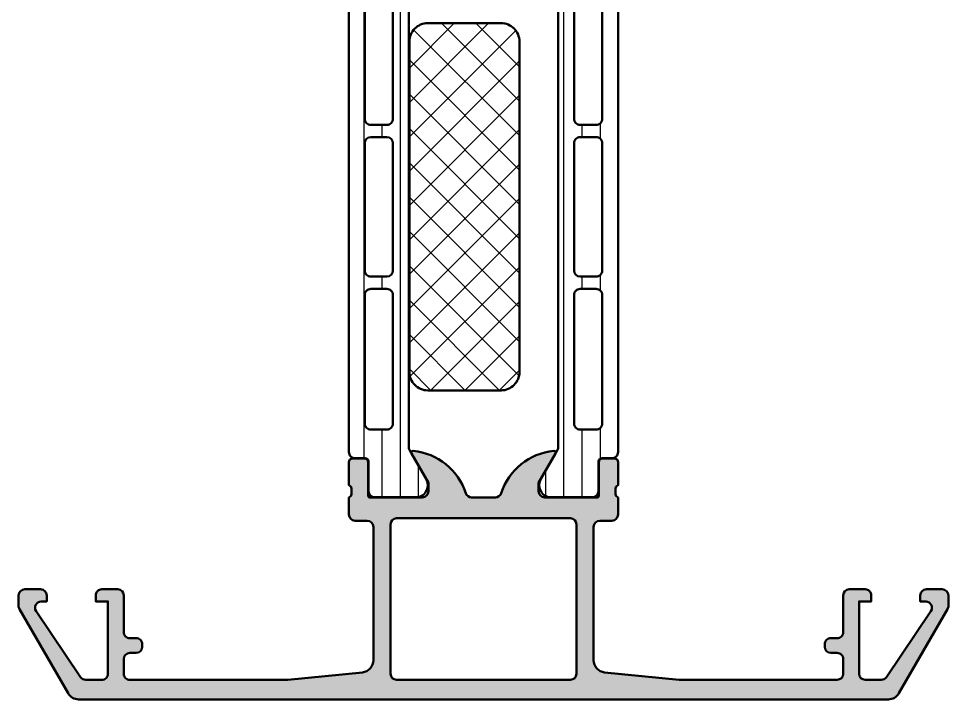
# Model space of a CAD drawing. Extents: x 0 to 76, y 0 to 84.
# Drawn here: x 0 to 76, y 0 to 55.6 of the extents above; entities that cross this region are included whole.
import ezdxf

# ---------------------------------------------------------------- set-up
doc = ezdxf.new("R2010")
doc.units = 0
for name, color, linetype, lineweight in [('0S-Alu contour', 7, 'Continuous', 50), ('0S-Alu hatch', 252, 'Continuous', 25), ('0S-Plastic contour', 254, 'Continuous', 50), ('0S-Plastic hatch', 253, 'Continuous', 25), ('0S-PT contour', 91, 'Continuous', 50), ('0S-PT hatch', 103, 'Continuous', 25)]:
    doc.layers.add(name, color=color, linetype=linetype, lineweight=lineweight)
pattern_1 = [(90, (0, 0), (-1.4859, 0), [])]

# ---------------------------------------------------------------- blocks, each defined once
blk = doc.blocks.new('284041__81CBD9DE_2478_4C81_BFFA_5F7B86C5B9B8___F02E5A04_34AC_4ABE_87E3_5EAD6978D409_')
at = {"layer": '0S-Plastic hatch'}
h = blk.add_hatch(dxfattribs=at)
h.set_pattern_fill('ANSI31', color=256, scale=0.4680000000000001, angle=45, style=0)
h.set_pattern_definition(pattern_1)
edge = h.paths.add_edge_path()
edge.add_line((26.99888731046574, 60.28985257521101), (26.99999999995454, 20.20984283207178))
edge.add_arc((27.49999732085984, 20.20985671285094), 0.499997321097971, 180.0015906286507, 270.0020240776158)
edge.add_line((27.50001498417455, 19.70985939206496), (28.31034971106617, 19.70988801861293))
edge.add_ellipse((28.31036030911176, 19.40988801880014), major_axis=(-0.2999999999999881, 0), ratio=1, start_angle=179.9941504549236, end_angle=270.00202407761265, ccw=False)
edge.add_line((28.61036030754828, 19.4098573906538), (28.61011529070064, 17.00996700936594))
edge.add_arc((29.11011126554039, 17.00991596226873), 0.4999959774455758, 179.994150386449, 270.0020872368565)
edge.add_line((29.11012947997156, 16.50991998515492), (32.58667351121612, 16.5100466327178))
edge.add_arc((32.44432701033436, 17.4998595521885), 0.999996070924481, 278.1836833497845, 392.729091397731)
edge.add_line((33.28556007655457, 18.0405249479391), (31.96700764709821, 20.3241340371884))
edge.add_ellipse((32.40001130835026, 20.57414969538281), major_axis=(-0.5000000000000658, 0), ratio=1, start_angle=0.0015816594047919352, end_angle=30.002071897231417, ccw=False)
edge.add_line((31.90001130854071, 20.57413589280067), (31.8989249961475, 59.92591463649856))
edge.add_ellipse((32.39892499595698, 59.92592843908168), major_axis=(-0.4999999999999935, 0), ratio=1, start_angle=-29.99792130146028, end_angle=0.0015816594047919352, ccw=False)
edge.add_line((31.96590322431632, 60.17591272915844), (33.28429022210339, 62.45961733041354))
edge.add_arc((32.44301799144461, 63.00022178450802), 0.9999960709244836, 327.2750591980457, 441.8204672459894)
edge.add_line((32.58529278835878, 63.99004501318446), (29.10874854874356, 63.98991836562792))
edge.add_arc((29.10876676317272, 63.48992238851414), 0.499995977445552, 90.00208723662689, 180.0100002092925)
edge.add_line((28.60877079334287, 63.48983512092765), (28.60918966199787, 61.08994476404458))
edge.add_ellipse((28.3091896665673, 61.08989240307142), major_axis=(-0.3000000000000169, 0), ratio=1, start_angle=90.00202407655559, end_angle=180.0100002092926, ccw=False)
edge.add_line((28.30920026460736, 60.7898924032586), (27.49886696806557, 60.78986377677613))
edge.add_arc((27.49888463137104, 60.28986645599015), 0.4999973210979665, 90.00202407655566, 180.0015906286507)
edge = h.paths.add_edge_path()
edge.add_ellipse((28.79944679506786, 57.94861119746633), major_axis=(-0.4999847412109304, 0), ratio=1, start_angle=269.9999999999992, end_angle=360, ccw=False)
edge.add_line((28.79944679506787, 58.44859593867727), (30.09945747622021, 58.44859593867727))
edge.add_ellipse((30.09945747622022, 57.94858067988821), major_axis=(-0.5000152587890554, 0), ratio=1, start_angle=180, end_angle=270.0000000000008, ccw=False)
edge.add_line((30.59947273500927, 57.94858067988301), (30.59947273500927, 47.44109100855848))
edge.add_ellipse((30.09947637436595, 47.44108736919942), major_axis=(-0.4999963606565677, 0), ratio=1, start_angle=89.9995829574089, end_angle=180.0004170428646, ccw=False)
edge.add_line((30.09947273500927, 46.9410910085561), (28.79947862874136, 46.9410910085561))
edge.add_ellipse((28.79946205594455, 47.44109101036906), major_axis=(-0.5000000020876216, 0), ratio=1, start_angle=0, end_angle=90.00189910261622, ccw=False)
edge.add_line((28.29946205385693, 47.44109100855095), (28.29946205385693, 57.94861119746633))
edge = h.paths.add_edge_path()
edge.add_line((28.29946205385692, 35.04108490503521), (28.29946205385693, 45.4410910085509))
edge.add_ellipse((28.79946205385693, 45.44109100855609), major_axis=(-0.5, 0), ratio=1, start_angle=270, end_angle=360, ccw=False)
edge.add_line((28.79946205385693, 45.9410910085561), (30.09947273500929, 45.9410910085561))
edge.add_ellipse((30.09947273500928, 45.4410910085561), major_axis=(-0.4999999999999929, 0), ratio=1, start_angle=180, end_angle=269.9999999999992, ccw=False)
edge.add_line((30.59947273500927, 45.4410910085509), (30.59947273500927, 35.04108490504042))
edge.add_ellipse((30.09947273500926, 35.04108490504042), major_axis=(-0.5000000000000142, 0), ratio=1, start_angle=90.000000001192, end_angle=180, ccw=False)
edge.add_line((30.09947273501966, 34.54108490504041), (28.79946205386733, 34.54108490504041))
edge.add_ellipse((28.79946205385691, 35.04108490504041), major_axis=(-0.5, 0), ratio=1, start_angle=0, end_angle=90.00000000119371, ccw=False)
edge = h.paths.add_edge_path()
edge.add_line((28.29946205384654, 22.5510910092494), (28.29946205384654, 33.04108490573366))
edge.add_ellipse((28.79946205600385, 33.0410849038562), major_axis=(-0.5000000021573073, 0), ratio=1, start_angle=269.9981009105044, end_angle=360, ccw=False)
edge.add_line((28.79947862868616, 33.54108490573886), (30.0994727349989, 33.54108490573887))
edge.add_ellipse((30.09947637435562, 33.04108854509561), major_axis=(-0.4999963606565109, 0), ratio=1, start_angle=179.9995829571355, end_angle=270.0004170425959, ccw=False)
edge.add_line((30.59947273499889, 33.04108490573884), (30.59947273499889, 22.55109100925699))
edge.add_ellipse((30.0994763743555, 22.55108736989793), major_axis=(-0.4999963606566246, 0), ratio=1, start_angle=89.9995829574155, end_angle=180.0004170428646, ccw=False)
edge.add_line((30.09947273499888, 22.05109100925455), (28.79947862873098, 22.05109100925456))
edge.add_ellipse((28.79946205593416, 22.55109101106752), major_axis=(-0.5000000020876216, 0), ratio=1, start_angle=0, end_angle=90.00189910261793, ccw=False)
at = {"layer": '0S-Alu contour', "color": 7}
for points in [[(28.29946205385693, 47.44109100855095), (28.29946205385693, 57.94861119746633)], [(28.79944679506787, 58.44859593867727), (30.09945747622021, 58.44859593867727)], [(30.59947273500927, 57.94858067988301), (30.59947273500927, 47.44109100855848)], [(30.09947273500927, 46.9410910085561), (28.79947862874136, 46.9410910085561)], [(28.79946205385693, 45.9410910085561), (30.09947273500929, 45.9410910085561)], [(28.29946205385692, 35.04108490503521), (28.29946205385693, 45.4410910085509)], [(30.59947273500927, 45.4410910085509), (30.59947273500927, 35.04108490504042)], [(30.09947273501966, 34.54108490504041), (28.79946205386733, 34.54108490504041)], [(28.79947862868616, 33.54108490573886), (30.0994727349989, 33.54108490573887)], [(28.29946205384654, 22.5510910092494), (28.29946205384654, 33.04108490573366)], [(30.59947273499889, 33.04108490573884), (30.59947273499889, 22.55109100925699)], [(30.09947273499888, 22.05109100925455), (28.79947862873098, 22.05109100925456)]]:
    blk.add_lwpolyline(points, dxfattribs=at)
at = {"layer": '0S-Alu contour', "color": 7, "extrusion": (0, 0, -1)}
for centre, radius, start, end in [((-28.79944679506786, 57.94861119746633), 0.4999847412109304, 0, 90.00000000000081), ((-30.09945747622022, 57.94858067988821), 0.5000152587890554, 89.9999999999992, 180), ((-28.79946205594455, 47.44109101036906), 0.5000000020876216, 269.9981008973838, 0), ((-30.09947637436595, 47.44108736919942), 0.4999963606565677, 179.9995829571354, 270.0004170425911), ((-28.79946205385693, 45.44109100855609), 0.5, 0, 90), ((-30.09947273500928, 45.4410910085561), 0.4999999999999929, 90.00000000000081, 180), ((-28.79946205385691, 35.04108490504041), 0.5, 269.9999999988063, 0), ((-30.09947273500926, 35.04108490504042), 0.5000000000000142, 180, 269.999999998808), ((-28.79946205600385, 33.0410849038562), 0.5000000021573073, 0, 90.00189908949562), ((-30.09947637435562, 33.04108854509561), 0.4999963606565109, 89.99958295740409, 180.0004170428646), ((-28.79946205593416, 22.55109101106752), 0.5000000020876216, 269.9981008973821, 0), ((-30.0994763743555, 22.55108736989793), 0.4999963606566246, 179.9995829571354, 270.0004170425845)]:
    blk.add_arc(centre, radius, start, end, dxfattribs=at)
at = {"layer": '0S-Plastic contour', "color": 7}
for points in [[(32.58529278835878, 63.99004501318446), (29.10874854874356, 63.98991836562792)], [(28.60877079334287, 63.48983512092765), (28.60918966199787, 61.08994476404458)], [(31.96590322431632, 60.17591272915844), (33.28429022210339, 62.45961733041354)], [(26.99888731046574, 60.28985257521101), (26.99999999995454, 20.20984283207178)], [(28.30920026460736, 60.7898924032586), (27.49886696806557, 60.78986377677613)], [(31.90001130854071, 20.57413589280067), (31.8989249961475, 59.92591463649857)], [(33.28556007655457, 18.0405249479391), (31.96700764709821, 20.3241340371884)], [(27.50001498417455, 19.70985939206496), (28.31034971106617, 19.70988801861293)], [(28.61036030754828, 19.4098573906538), (28.61011529070064, 17.00996700936594)], [(29.11012947997156, 16.50991998515492), (32.58667351121612, 16.5100466327178)]]:
    blk.add_lwpolyline(points, dxfattribs=at)
for centre, radius, start, end in [((29.10876676317272, 63.48992238851414), 0.499995977445552, 90.00208723662689, 180.0100002092925), ((32.44301799144461, 63.00022178450802), 0.9999960709244836, 327.2750591980457, 81.82046724598936), ((27.49888463137104, 60.28986645599015), 0.4999973210979665, 90.00202407655566, 180.0015906286507), ((27.49999732085984, 20.20985671285094), 0.499997321097971, 180.0015906286507, 270.0020240776158), ((32.44432701033436, 17.4998595521885), 0.999996070924481, 278.1836833497845, 32.72909139773104), ((29.11011126554039, 17.00991596226873), 0.4999959774455758, 179.994150386449, 270.0020872368565)]:
    blk.add_arc(centre, radius, start, end, dxfattribs=at)
at = {"layer": '0S-Plastic contour', "color": 7, "extrusion": (0, 0, -1)}
for centre, radius, start, end in [((-28.3091896665673, 61.08989240307142), 0.3000000000000169, 179.9899997907074, 269.9979759234444), ((-32.39892499595698, 59.92592843908168), 0.4999999999999935, 359.9984183405952, 29.99792130146018), ((-32.40001130835026, 20.57414969538281), 0.5000000000000658, 329.9979281027687, 359.9984183405952), ((-28.31036030911176, 19.40988801880014), 0.2999999999999881, 89.99797592238733, 180.0058495450765)]:
    blk.add_arc(centre, radius, start, end, dxfattribs=at)
blk = doc.blocks.new('284041__DB5BBE85_33AF_442C_BA20_2BABDB916537___A0DF77B9_839E_4AD1_B76D_C48DC6B0F8B4_')
at = {"layer": '0S-Plastic hatch'}
h = blk.add_hatch(dxfattribs=at)
h.set_pattern_fill('ANSI31', color=256, scale=0.4680000000000001, angle=45, style=0)
h.set_pattern_definition(pattern_1)
edge = h.paths.add_edge_path()
edge.add_line((44.10107500373368, 59.92591085145982), (44.09998869130261, 20.57413106222356))
edge.add_ellipse((43.59998869164465, 20.57414969538336), major_axis=(-0.5000000000051537, 0), ratio=1, start_angle=149.9979281030033, end_angle=179.9978647972849, ccw=False)
edge.add_line((44.03299235290213, 20.32413403718818), (42.71443992344539, 18.040524947939))
edge.add_arc((43.55567298966564, 17.49985955218846), 0.999996070924476, 147.2709086022729, 261.8163166502146)
edge.add_line((43.41332648878386, 16.51004663271777), (46.88986798458971, 16.50991998525369))
edge.add_arc((46.88988873445961, 17.00991596226869), 0.499995977445571, 269.9976222209279, 359.9982271832752)
edge.add_line((47.38988471166584, 17.00990049164871), (47.38963969108502, 19.40989888503443))
edge.add_ellipse((47.68963969088824, 19.40988801880009), major_axis=(-0.3000000000000041, 0), ratio=1, start_angle=269.99792470211656, end_angle=359.99792470210144, ccw=False)
edge.add_line((47.68965055712254, 19.70988801860331), (48.49998188993746, 19.70985939218512))
edge.add_arc((48.50000267914014, 20.20985671285091), 0.4999973210979872, 269.9976177200896, 359.9982316841069)
edge.add_line((49, 20.20984128146632), (49.00111268929475, 60.28984566678743))
edge.add_arc((48.50111536862899, 60.28986645599014), 0.4999973210979694, 359.9976177199982, 449.9982316841423)
edge.add_line((48.50113080001327, 60.78986377684998), (47.69079946719837, 60.78989240326817))
edge.add_ellipse((47.69081033343279, 61.08989240307144), major_axis=(-0.3000000000000538, 0), ratio=1, start_angle=-0.002075297898613826, end_angle=89.99792470209621, ccw=False)
edge.add_line((47.39081033362952, 61.0899032693058), (47.39122921384227, 63.48990163864421))
edge.add_arc((46.89123323682723, 63.48992238851408), 0.4999959774455817, 359.9976222209285, 449.9982271832951)
edge.add_line((46.89124870744703, 63.98991836572033), (43.41470721164118, 63.99004501318442))
edge.add_arc((43.55698200855538, 63.000221784508), 0.9999960709244737, 98.17953275401231, 212.7249408019541)
edge.add_line((42.71570977789661, 62.45961733041351), (44.03409677568365, 60.17591272915844))
edge.add_ellipse((43.60107500404423, 59.92592843908198), major_axis=(-0.4999999999987688, 0), ratio=1, start_angle=179.9979846069516, end_angle=209.9979213015007, ccw=False)
edge = h.paths.add_edge_path()
edge.add_line((45.40052726499072, 47.44109100855607), (45.40052726499072, 57.94858067988299))
edge.add_ellipse((45.90054252377976, 57.94858067988819), major_axis=(-0.5000152587890412, 0), ratio=1, start_angle=269.99999999999676, end_angle=360, ccw=False)
edge.add_line((45.90054252377979, 58.44859593867724), (47.20055320493213, 58.44859593867724))
edge.add_ellipse((47.20055320493216, 57.94861119746632), major_axis=(-0.4999847412109162, 0), ratio=1, start_angle=180, end_angle=270.00000000000324, ccw=False)
edge.add_line((47.70053794614307, 57.94861119746111), (47.70053794614307, 47.44109101036904))
edge.add_ellipse((47.20053794405545, 47.44109101036904), major_axis=(-0.5000000020876172, 0), ratio=1, start_angle=89.99810089738378, end_angle=180, ccw=False)
edge.add_line((47.20052137125864, 46.94109100855607), (45.90052726499073, 46.94109100855607))
edge.add_ellipse((45.90052362563405, 47.44108736919939), major_axis=(-0.4999963606565677, 0), ratio=1, start_angle=-0.000417042864683026, end_angle=90.00041704259019, ccw=False)
edge = h.paths.add_edge_path()
edge.add_line((45.40052726499072, 35.04108490503519), (45.40052726499072, 45.44109100855087))
edge.add_ellipse((45.9005272649907, 45.44109100855608), major_axis=(-0.4999999999999787, 0), ratio=1, start_angle=269.9999999999992, end_angle=360, ccw=False)
edge.add_line((45.90052726499071, 45.94109100855606), (47.20053794614307, 45.94109100855606))
edge.add_ellipse((47.20053794614307, 45.44109100855608), major_axis=(-0.4999999999999929, 0), ratio=1, start_angle=180, end_angle=270.0000000000008, ccw=False)
edge.add_line((47.70053794614307, 45.44109100855087), (47.70053794614308, 35.04108490504036))
edge.add_ellipse((47.20053794614311, 35.04108490504036), major_axis=(-0.4999999999999752, 0), ratio=1, start_angle=89.9999999988031, end_angle=180, ccw=False)
edge.add_line((47.20053794613266, 34.54108490504038), (45.90052726498034, 34.54108490504039))
edge.add_ellipse((45.90052726499071, 35.04108490504039), major_axis=(-0.5, 0), ratio=1, start_angle=0, end_angle=89.99999999881118, ccw=False)
edge = h.paths.add_edge_path()
edge.add_line((45.40052726500111, 22.55109100925453), (45.40052726500111, 33.04108490573881))
edge.add_ellipse((45.90052362564439, 33.04108854509558), major_axis=(-0.4999963606565215, 0), ratio=1, start_angle=-90.00041704259428, end_angle=0.00041704286462618256, ccw=False)
edge.add_line((45.9005272650011, 33.54108490573884), (47.20052137131384, 33.54108490573884))
edge.add_ellipse((47.20053794399615, 33.04108490385618), major_axis=(-0.5000000021573078, 0), ratio=1, start_angle=180, end_angle=270.0018990894956, ccw=False)
edge.add_line((47.70053794615345, 33.04108490573363), (47.70053794615345, 22.5510910110675))
edge.add_ellipse((47.20053794406583, 22.5510910110675), major_axis=(-0.5000000020876278, 0), ratio=1, start_angle=89.99810089738378, end_angle=180, ccw=False)
edge.add_line((47.20052137126901, 22.05109100925453), (45.90052726500111, 22.05109100925452))
edge.add_ellipse((45.90052362564448, 22.55108736989789), major_axis=(-0.499996360656621, 0), ratio=1, start_angle=-0.000417042864683026, end_angle=90.0004170425861, ccw=False)
at = {"layer": '0S-Alu contour', "color": 7}
for points in [[(45.40052726499072, 47.44109100855607), (45.40052726499072, 57.94858067988299)], [(45.90054252377979, 58.44859593867724), (47.20055320493213, 58.44859593867724)], [(47.70053794614307, 57.94861119746111), (47.70053794614307, 47.44109101036904)], [(47.20052137125864, 46.94109100855607), (45.90052726499073, 46.94109100855607)], [(45.90052726499071, 45.94109100855606), (47.20053794614307, 45.94109100855606)], [(45.40052726499072, 35.04108490503519), (45.40052726499072, 45.44109100855087)], [(47.70053794614307, 45.44109100855087), (47.70053794614308, 35.04108490504036)], [(47.20053794613266, 34.54108490504038), (45.90052726498034, 34.54108490504039)], [(45.9005272650011, 33.54108490573884), (47.20052137131384, 33.54108490573884)], [(45.40052726500111, 22.55109100925453), (45.40052726500111, 33.04108490573881)], [(47.70053794615345, 33.04108490573363), (47.70053794615345, 22.5510910110675)], [(47.20052137126901, 22.05109100925453), (45.90052726500111, 22.05109100925452)]]:
    blk.add_lwpolyline(points, dxfattribs=at)
at = {"layer": '0S-Alu contour', "color": 7, "extrusion": (0, 0, -1)}
for centre, radius, start, end in [((-45.90054252377976, 57.94858067988819), 0.5000152587890412, 0, 90.00000000000325), ((-47.20055320493216, 57.94861119746632), 0.4999847412109162, 89.99999999999675, 180), ((-45.90052362563405, 47.44108736919939), 0.4999963606565677, 269.9995829574098, 0.0004170428646345), ((-47.20053794405545, 47.44109101036904), 0.5000000020876172, 180, 270.0018991026162), ((-45.9005272649907, 45.44109100855608), 0.4999999999999787, 0, 90.00000000000081), ((-47.20053794614307, 45.44109100855608), 0.4999999999999929, 89.9999999999992, 180), ((-45.90052726499071, 35.04108490504039), 0.5, 270.0000000011888, 0), ((-47.20053794614311, 35.04108490504036), 0.4999999999999752, 180, 270.0000000011969), ((-45.90052362564439, 33.04108854509558), 0.4999963606565215, 359.9995829571354, 90.0004170425943), ((-47.20053794399615, 33.04108490385618), 0.5000000021573078, 89.9981009105044, 180), ((-45.90052362564448, 22.55108736989789), 0.499996360656621, 269.9995829574139, 0.0004170428646345), ((-47.20053794406583, 22.5510910110675), 0.5000000020876278, 180, 270.0018991026162)]:
    blk.add_arc(centre, radius, start, end, dxfattribs=at)
at = {"layer": '0S-Plastic contour', "color": 7}
for points in [[(46.89124870744703, 63.98991836572033), (43.41470721164118, 63.99004501318442)], [(47.39081033362952, 61.0899032693058), (47.39122921384227, 63.48990163864421)], [(42.71570977789661, 62.45961733041351), (44.03409677568365, 60.17591272915844)], [(48.50113080001327, 60.78986377684998), (47.69079946719837, 60.78989240326817)], [(49, 20.20984128146632), (49.00111268929475, 60.28984566678742)], [(44.10107500373368, 59.92591085145982), (44.09998869130261, 20.57413106222356)], [(44.03299235290213, 20.32413403718818), (42.71443992344539, 18.040524947939)], [(47.38988471166584, 17.00990049164871), (47.38963969108502, 19.40989888503443)], [(47.68965055712254, 19.70988801860331), (48.49998188993746, 19.70985939218512)], [(43.41332648878386, 16.51004663271777), (46.88986798458971, 16.50991998525369)]]:
    blk.add_lwpolyline(points, dxfattribs=at)
for centre, radius, start, end in [((43.55698200855538, 63.000221784508), 0.9999960709244737, 98.17953275401231, 212.7249408019541), ((46.89123323682723, 63.48992238851408), 0.4999959774455817, 359.9976222209285, 89.9982271832952), ((48.50111536862899, 60.28986645599014), 0.4999973210979694, 359.9976177199982, 89.99823168414238), ((48.50000267914014, 20.20985671285091), 0.4999973210979872, 269.9976177200896, 359.9982316841069), ((43.55567298966564, 17.49985955218846), 0.999996070924476, 147.2709086022729, 261.8163166502146), ((46.88988873445961, 17.00991596226869), 0.499995977445571, 269.9976222209279, 359.9982271832752)]:
    blk.add_arc(centre, radius, start, end, dxfattribs=at)
at = {"layer": '0S-Plastic contour', "color": 7, "extrusion": (0, 0, -1)}
for centre, radius, start, end in [((-47.69081033343279, 61.08989240307144), 0.3000000000000538, 270.0020752979038, 0.0020752978985596), ((-43.60107500404423, 59.92592843908198), 0.4999999999987688, 150.0020786984993, 180.0020153930485), ((-43.59998869164465, 20.57414969538336), 0.5000000000051537, 180.0021352027151, 210.0020718969967), ((-47.68963969088824, 19.40988801880009), 0.3000000000000041, 0.0020752978985596, 90.00207529788342)]:
    blk.add_arc(centre, radius, start, end, dxfattribs=at)
blk = doc.blocks.new('373780__42245E0A_CE6D_4FAA_8D73_BF7776BE225A_')
at = {"layer": '0S-PT hatch'}
h = blk.add_hatch(dxfattribs=at)
h.set_pattern_fill('ANSI37', color=256, scale=0.625, angle=90, style=0)
h.set_pattern_definition([(135, (0, 0), (-1.403165018917055, -1.403165018917055), []), (225, (0, 0), (1.403165018917055, -1.403165018917055), [])])
edge = h.paths.add_edge_path()
edge.add_ellipse((39.43802815280879, 53.75002095684173), major_axis=(-1.499999999999992, 0), ratio=1, start_angle=180, end_angle=270.0000000000003, ccw=False)
edge.add_line((40.93802815280878, 53.75002095684172), (40.93802815280878, 26.75002095684173))
edge.add_ellipse((39.43802815280879, 26.75002095684172), major_axis=(-1.499999999999992, 0), ratio=1, start_angle=89.99999999999977, end_angle=180, ccw=False)
edge.add_line((39.43802815280879, 25.25002095684172), (33.43802815280878, 25.25002095684172))
edge.add_ellipse((33.43802815280878, 26.75002095684172), major_axis=(-1.499999999999996, 0), ratio=1, start_angle=0, end_angle=90.00000000000028, ccw=False)
edge.add_line((31.93802815280879, 26.75002095684173), (31.93802815280879, 53.75002095684172))
edge.add_ellipse((33.43802815280878, 53.75002095684173), major_axis=(-1.499999999999992, 0), ratio=1, start_angle=269.9999999999997, end_angle=360, ccw=False)
edge.add_line((33.43802815280878, 55.25002095684172), (39.43802815280879, 55.25002095684172))
at = {"layer": '0S-PT contour', "color": 7}
for points in [[(33.43802815280878, 55.25002095684172), (39.43802815280879, 55.25002095684172)], [(31.93802815280879, 26.75002095684173), (31.93802815280879, 53.75002095684172)], [(40.93802815280878, 53.75002095684172), (40.93802815280878, 26.75002095684173)], [(39.43802815280879, 25.25002095684172), (33.43802815280878, 25.25002095684172)]]:
    blk.add_lwpolyline(points, dxfattribs=at)
at = {"layer": '0S-PT contour', "color": 7, "extrusion": (0, 0, -1)}
for centre, radius, start, end in [((-33.43802815280878, 53.75002095684173), 1.499999999999992, 0, 90.00000000000028), ((-39.43802815280879, 53.75002095684173), 1.499999999999992, 89.99999999999973, 180), ((-33.43802815280878, 26.75002095684172), 1.499999999999996, 269.9999999999997, 0), ((-39.43802815280879, 26.75002095684172), 1.499999999999992, 180, 270.0000000000002)]:
    blk.add_arc(centre, radius, start, end, dxfattribs=at)
blk = doc.blocks.new('357050__18195043_D604_4649_9B9A_EE65F8B4E08A_')
at = {"layer": '0S-Alu hatch'}
h = blk.add_hatch(color=256, dxfattribs=at)
edge = h.paths.add_edge_path()
edge.add_arc((27.50000047683722, 15.09998168945227), 0.5000000000000107, 180, 269.9999999999992)
edge.add_line((27.50000047683722, 14.59998168945226), (28.50000047683724, 14.59998168945226))
edge.add_ellipse((28.50000047683723, 14.09998168945227), major_axis=(-0.4999999999999929, 0), ratio=1, start_angle=180, end_angle=269.9999999999992, ccw=False)
edge.add_line((29.00000047683722, 14.09998168945227), (29.0000004768372, 3.204987562111934))
edge.add_ellipse((28.00000047683721, 3.204987562111946), major_axis=(-0.9999999999999893, 0), ratio=1, start_angle=95.71059313749822, end_angle=180, ccw=False)
edge.add_line((28.09950419585818, 2.209950371901966), (22.00000047683718, 1.599999999999871))
edge.add_line((22.00000047683718, 1.599999999999871), (9.10000047683725, 1.599999999999864))
edge.add_ellipse((9.100000476837241, 2.099999999999868), major_axis=(-0.500000000000004, 0), ratio=1, start_angle=0, end_angle=90.0000000000012, ccw=False)
edge.add_line((8.600000476837238, 2.099999999999867), (8.60000047683718, 3.300030369536535))
edge.add_ellipse((9.100000476837195, 3.30003036953654), major_axis=(-0.5000000000000142, 0), ratio=1, start_angle=270.00000000000165, end_angle=360, ccw=False)
edge.add_line((9.10000047683718, 3.800030369536554), (9.60000047683718, 3.800030369536554))
edge.add_arc((9.60000047683718, 4.300030369536555), 0.5, 270, 360)
edge.add_line((10.10000047683718, 4.300030369536555), (10.10000047683718, 4.50009988140472))
edge.add_arc((9.600000476837167, 4.500099881404707), 0.5000000000000179, 0, 90.0082301428618)
edge.add_line((9.59992865529199, 5.00009987624639), (9.100072298382244, 5.000028036525558))
edge.add_ellipse((9.100000476837105, 5.500028031367176), major_axis=(-0.4999999999999523, 0), ratio=1, start_angle=0, end_angle=90.00823014285749, ccw=False)
edge.add_line((8.600000476837153, 5.500028031367173), (8.600000476837153, 8.500015385919651))
edge.add_arc((8.100000476837153, 8.500015385919655), 0.500000000000001, 0, 89.99941715719298)
edge.add_line((8.100005563100154, 9.000015385893786), (6.800000476837141, 9.000028610229386))
edge.add_arc((6.799983675943636, 8.500045411122924), 0.4999831993887462, 89.99807469472726, 180.001925305384)
edge.add_line((6.300000476837169, 8.500028610228448), (6.300000000000011, 8.000028610229377))
edge.add_line((6.300000000000011, 8.000028610229377), (7.300000476837169, 8.000028610229377))
edge.add_line((7.300000476837169, 8.000028610229377), (7.300000476837169, 2.099995798828894))
edge.add_ellipse((6.800000476837169, 2.099995798828896), major_axis=(-0.5, 0), ratio=1, start_angle=89.9999999999983, end_angle=180, ccw=False)
edge.add_line((6.800000476837155, 1.599995798828897), (5.482731355191276, 1.599995798828897))
edge.add_ellipse((5.482731355191285, 2.099995798828912), major_axis=(-0.5000000000000157, 0), ratio=1, start_angle=33.999999999999716, end_angle=89.99999999999898, ccw=False)
edge.add_line((5.06821256891375, 1.820399347093533), (1.425847902862017, 7.220427034071786))
edge.add_ellipse((1.840366689139556, 7.500023485807135), major_axis=(-0.5000000000000019, 0), ratio=1, start_angle=-90.00031222643992, end_angle=33.99999999999659, ccw=False)
edge.add_line((1.84036941382925, 8.000023485799712), (2.299999999999982, 8.000020980834849))
edge.add_line((2.299999999999982, 8.000020980834849), (2.300000238418562, 8.50002098083486))
edge.add_arc((1.79987363888398, 8.499894381300276), 0.5001266155579543, 0.0145035654137228, 89.98549643455779)
edge.add_line((1.800000238418576, 9.000020980834845), (0.4999999999999858, 9.000013351440291))
edge.add_arc((0.5001110650120353, 8.499902286428258), 0.5001110773447327, 90.01272428622877, 179.9872757137524)
edge.add_line((0, 8.50001335144047), (1.42e-14, 7.633987947655747))
edge.add_arc((0.4999999999998864, 7.633987947655685), 0.4999999999998721, 180, 209.9999999999931)
edge.add_line((0.0669872981077475, 7.383987947655802), (4.041459592785017, 0.4999999999998792))
edge.add_arc((4.907484996569451, 0.9999999999998543), 0.9999999999999847, 209.9999999999989, 269.9999999999992)
edge.add_line((4.907484996569436, -1.305e-13), (71.0925150034305, -1.302e-13))
edge.add_arc((71.0925150034305, 0.9999999999998687), 0.9999999999999996, 270, 329.9999999999999)
edge.add_line((71.95854040721494, 0.4999999999998704), (75.93301270189221, 7.383987947655833))
edge.add_arc((75.49999999999991, 7.63398794765587), 0.500000000000079, 330.0000000000006, 360)
edge.add_line((76, 7.63398794765587), (76, 8.500013351440334))
edge.add_arc((75.49988893498798, 8.499902286428265), 0.5001110773447256, 0.0127242862475983, 89.98727571377123)
edge.add_line((75.50000000000003, 9.000013351440291), (74.19999976158142, 9.000020980834844))
edge.add_arc((74.20012636111602, 8.499894381300267), 0.5001266155579617, 90.01450356544221, 179.985496434536)
edge.add_line((73.69999976158144, 8.500020980835053), (73.7, 8.000020980834845))
edge.add_line((73.7, 8.000020980834845), (74.15963058617076, 8.000023485799712))
edge.add_ellipse((74.15963331086044, 7.50002348580716), major_axis=(-0.4999999999999775, 0), ratio=1, start_angle=146.0000000000019, end_angle=270.00031222643656, ccw=False)
edge.add_line((74.57415209713795, 7.220427034071811), (70.93178743108625, 1.82039934709353))
edge.add_ellipse((70.51726864480872, 2.099995798828869), major_axis=(-0.4999999999999727, 0), ratio=1, start_angle=89.9999999999983, end_angle=146.0000000000027, ccw=False)
edge.add_line((70.51726864480872, 1.599995798828897), (69.19999952316283, 1.599995798828896))
edge.add_ellipse((69.19999952316283, 2.099995798828892), major_axis=(-0.4999999999999956, 0), ratio=1, start_angle=0, end_angle=90, ccw=False)
edge.add_line((68.69999952316283, 2.099995798828898), (68.69999952316283, 8.000028610229379))
edge.add_line((68.69999952316283, 8.000028610229379), (69.69999999999997, 8.000028610229377))
edge.add_line((69.69999999999997, 8.000028610229377), (69.69999952316283, 8.500028610229382))
edge.add_arc((69.20001632405638, 8.500045411122931), 0.499983199388732, 359.9980746948052, 450.001925305276)
edge.add_line((69.19999952316284, 9.000028610229384), (67.89999443689985, 9.000015385893791))
edge.add_arc((67.89999952316286, 8.500015385919644), 0.5000000000000142, 90.00058284280863, 180)
edge.add_line((67.39999952316285, 8.500015385919644), (67.39999952316285, 5.500028031367227))
edge.add_ellipse((66.89999952316283, 5.50002803136723), major_axis=(-0.5, 0), ratio=1, start_angle=89.99176985713979, end_angle=180, ccw=False)
edge.add_line((66.89992770161768, 5.00002803652556), (66.40007134470798, 5.00009987624639))
edge.add_arc((66.39999952316283, 4.5000998814047), 0.5000000000000249, 89.9917698571431, 180)
edge.add_line((65.89999952316282, 4.5000998814047), (65.89999952316283, 4.300030369536544))
edge.add_arc((66.39999952316282, 4.300030369536545), 0.4999999999999912, 180, 270)
edge.add_line((66.39999952316282, 3.800030369536554), (66.89999952316282, 3.800030369536554))
edge.add_ellipse((66.89999952316283, 3.300030369536564), major_axis=(-0.4999999999999907, 0), ratio=1, start_angle=180, end_angle=270.00000000000165, ccw=False)
edge.add_line((67.3999995231628, 3.300030369536558), (67.39999952316276, 2.100010718193872))
edge.add_ellipse((66.89999952316276, 2.100010718193896), major_axis=(-0.5, 0), ratio=1, start_angle=90.00005411739221, end_angle=180, ccw=False)
edge.add_line((66.8999999954261, 1.600010718194117), (53.9999995231628, 1.599999633581771))
edge.add_line((53.9999995231628, 1.599999633581771), (47.90049575257185, 2.209950329922091))
edge.add_ellipse((47.9999995231628, 3.204987514975086), major_axis=(-1.000000000000002, 0), ratio=1, start_angle=0, end_angle=84.2894038930229, ccw=False)
edge.add_line((46.9999995231628, 3.2049875149751), (46.99999952316275, 14.09998168945226))
edge.add_ellipse((47.49999952316275, 14.09998168945226), major_axis=(-0.5, 0), ratio=1, start_angle=270, end_angle=360, ccw=False)
edge.add_line((47.49999952316275, 14.59998168945226), (48.49999952316276, 14.59998168945226))
edge.add_arc((48.49999952316276, 15.09998168945226), 0.5, 270, 360)
edge.add_line((48.99999952316275, 15.09998168945226), (48.99999952316277, 16.49998168945227))
edge.add_ellipse((49.07883596970581, 16.76750228144539), major_axis=(-0.2788950563274344, 0), ratio=1, start_angle=-1.1645893740997053, end_angle=73.58012358050792, ccw=False)
edge.add_line((48.79999852316277, 16.77317068944377), (48.79999852316277, 17.22676468944375))
edge.add_ellipse((49.07886661880592, 17.23242534892084), major_axis=(-0.2789255417371369, 0), ratio=1, start_angle=-73.57540544464428, end_angle=1.1628700728924741, ccw=False)
edge.add_line((48.99999952316275, 17.49996868944377), (48.99999952316275, 19.37997968945228))
edge.add_arc((48.69999952316276, 19.37997968945227), 0.3000000000000007, 0, 90)
edge.add_line((48.69999952316276, 19.67997968945227), (47.72002520411997, 19.67997968945228))
edge.add_arc((47.72002520411999, 19.37997968945228), 0.3000000000000078, 90.00000000000273, 180)
edge.add_line((47.42002520411998, 19.37997968945228), (47.42002520411999, 16.61998168945227))
edge.add_ellipse((47.30002520411996, 16.61998168945228), major_axis=(-0.1200000000000187, 0), ratio=1, start_angle=89.9999999999967, end_angle=180, ccw=False)
edge.add_line((47.30002520411995, 16.49998168945226), (42.99999952316275, 16.49998168945228))
edge.add_ellipse((42.99999952316276, 16.99998168945228), major_axis=(-0.4999999999999965, 0), ratio=1, start_angle=0, end_angle=89.9999999999983, ccw=False)
edge.add_line((42.49999952316276, 16.99998168945227), (42.49999952316273, 17.6999816894523))
edge.add_line((42.49999952316273, 17.6999816894523), (43.88149498078512, 20.09280201247983))
edge.add_arc((43.76187973851446, 20.16186190480397), 0.1381197846483035, 330.0000000000018, 457.7024374940958)
edge.add_arc((44.20949812649835, 15.3205106700002), 4.999999999999723, 95.34922800961982, 162.2202745732827)
edge.add_ellipse((38.97219184417919, 16.99998168945254), major_axis=(-0.5000000000002774, 0), ratio=1, start_angle=89.9999999999967, end_angle=162.2202745732797, ccw=False)
edge.add_line((38.97219184417917, 16.49998168945226), (37.02780815582079, 16.49998168945226))
edge.add_ellipse((37.02780815582075, 16.99998168945227), major_axis=(-0.5000000000000107, 0), ratio=1, start_angle=17.77972542672262, end_angle=90.00000000000489, ccw=False)
edge.add_arc((31.79050187350162, 15.32051066999992), 4.999999999999962, 17.77972542671725, 84.65077199038102)
edge.add_arc((32.23812026148547, 20.16186190480397), 0.138119784648278, 82.29756250590555, 209.9999999999975)
edge.add_line((32.11850501921482, 20.09280201247984), (33.50000047683721, 17.69998168945228))
edge.add_line((33.50000047683721, 17.69998168945228), (33.50000047683721, 16.99998168945229))
edge.add_ellipse((33.00000047683719, 16.9999816894523), major_axis=(-0.5000000000000214, 0), ratio=1, start_angle=90.00000000000159, end_angle=180, ccw=False)
edge.add_line((33.0000004768372, 16.49998168945228), (28.69997479588, 16.49998168945226))
edge.add_ellipse((28.69997479587999, 16.61998168945225), major_axis=(-0.1199999999999939, 0), ratio=1, start_angle=0, end_angle=90.00000000000512, ccw=False)
edge.add_line((28.57997479588, 16.61998168945226), (28.57997479587999, 19.37997968945225))
edge.add_arc((28.27997479587999, 19.37997968945226), 0.3000000000000078, 0, 89.99999999999864)
edge.add_line((28.27997479587999, 19.67997968945226), (27.30000047683721, 19.67997968945226))
edge.add_arc((27.3000004768372, 19.37997968945227), 0.29999999999999, 89.99999999999729, 180)
edge.add_line((27.00000047683721, 19.37997968945227), (27.00000047683722, 17.49996868944374))
edge.add_ellipse((26.92113338119407, 17.23242534892081), major_axis=(-0.2789255417371325, 0), ratio=1, start_angle=178.8371299271139, end_angle=253.5754054446478, ccw=False)
edge.add_line((27.20000147683722, 17.22676468944376), (27.2000014768372, 16.77317068944377))
edge.add_ellipse((26.92116403029415, 16.76750228144538), major_axis=(-0.2788950563274381, 0), ratio=1, start_angle=106.4198764194951, end_angle=181.1645893741004, ccw=False)
edge.add_line((27.00000047683721, 16.49998168945226), (27.00000047683721, 15.09998168945227))
edge = h.paths.add_edge_path()
edge.add_line((30.40000047683721, 2.100006163120132), (30.40000047683721, 14.29998168945226))
edge.add_ellipse((30.90000047683721, 14.29998168945227), major_axis=(-0.4999999999999965, 0), ratio=1, start_angle=270, end_angle=360, ccw=False)
edge.add_line((30.90000047683721, 14.79998168945226), (45.09999952316274, 14.79998168945227))
edge.add_ellipse((45.09999952316274, 14.29998168945227), major_axis=(-0.5, 0), ratio=1, start_angle=180, end_angle=270, ccw=False)
edge.add_line((45.59999952316274, 14.29998168945226), (45.59999952316279, 2.10000616312014))
edge.add_ellipse((45.09999952316279, 2.100006163120139), major_axis=(-0.4999999999999993, 0), ratio=1, start_angle=90, end_angle=180, ccw=False)
edge.add_line((45.09999952316279, 1.600006163120139), (30.90000047683721, 1.600006163120139))
edge.add_ellipse((30.90000047683721, 2.100006163120132), major_axis=(-0.4999999999999929, 0), ratio=1, start_angle=0, end_angle=90, ccw=False)
at = {"layer": '0S-Alu contour', "color": 7}
for points in [[(32.11850501921482, 20.09280201247984), (33.50000047683721, 17.69998168945228), (33.50000047683721, 16.99998168945229)], [(42.49999952316276, 16.99998168945227), (42.49999952316273, 17.6999816894523), (43.88149498078512, 20.09280201247983)], [(27.00000047683721, 19.37997968945227), (27.00000047683722, 17.49996868944374)], [(28.27997479587999, 19.67997968945226), (27.30000047683721, 19.67997968945226)], [(28.57997479588, 16.61998168945226), (28.57997479587999, 19.37997968945225)], [(47.42002520411998, 19.37997968945228), (47.42002520411999, 16.61998168945227)], [(48.69999952316276, 19.67997968945227), (47.72002520411997, 19.67997968945228)], [(48.99999952316275, 17.49996868944377), (48.99999952316275, 19.37997968945228)], [(27.20000147683722, 17.22676468944376), (27.2000014768372, 16.77317068944377)], [(48.79999852316277, 16.77317068944377), (48.79999852316277, 17.22676468944375)], [(27.00000047683721, 16.49998168945226), (27.00000047683721, 15.09998168945227)], [(33.0000004768372, 16.49998168945228), (28.69997479588, 16.49998168945226)], [(38.97219184417917, 16.49998168945226), (37.02780815582079, 16.49998168945226)], [(47.30002520411995, 16.49998168945226), (42.99999952316275, 16.49998168945228)], [(48.99999952316275, 15.09998168945226), (48.99999952316277, 16.49998168945227)], [(27.50000047683722, 14.59998168945226), (28.50000047683724, 14.59998168945226)], [(30.90000047683721, 14.79998168945226), (45.09999952316274, 14.79998168945227)], [(47.49999952316275, 14.59998168945226), (48.49999952316276, 14.59998168945226)], [(29.00000047683722, 14.09998168945227), (29.0000004768372, 3.204987562111933)], [(30.40000047683721, 2.100006163120132), (30.40000047683721, 14.29998168945226)], [(45.59999952316274, 14.29998168945226), (45.59999952316279, 2.100006163120139)], [(46.9999995231628, 3.2049875149751), (46.99999952316275, 14.09998168945226)], [(0, 8.50001335144047), (1.42e-14, 7.633987947655747)], [(1.800000238418576, 9.000020980834845), (0.4999999999999858, 9.000013351440291)], [(1.84036941382925, 8.000023485799712), (2.299999999999982, 8.000020980834849), (2.300000238418562, 8.50002098083486)], [(6.300000476837169, 8.500028610228448), (6.300000000000011, 8.000028610229377), (7.300000476837169, 8.000028610229377), (7.300000476837169, 2.099995798828893)], [(8.100005563100154, 9.000015385893786), (6.800000476837141, 9.000028610229386)], [(8.600000476837153, 5.500028031367173), (8.600000476837153, 8.500015385919651)], [(67.39999952316285, 8.500015385919644), (67.39999952316285, 5.500028031367227)], [(69.19999952316284, 9.000028610229384), (67.89999443689985, 9.000015385893791)], [(68.69999952316283, 2.099995798828898), (68.69999952316283, 8.000028610229379), (69.69999999999997, 8.000028610229377), (69.69999952316283, 8.500028610229382)], [(73.69999976158144, 8.500020980835053), (73.7, 8.000020980834845), (74.15963058617076, 8.000023485799712)], [(75.50000000000003, 9.000013351440291), (74.19999976158142, 9.000020980834844)], [(76, 7.63398794765587), (76, 8.500013351440334)], [(0.0669872981077475, 7.383987947655802), (4.041459592785017, 0.499999999999879)], [(5.06821256891375, 1.820399347093533), (1.425847902862017, 7.220427034071786)], [(74.57415209713795, 7.220427034071811), (70.93178743108625, 1.82039934709353)], [(71.95854040721494, 0.4999999999998704), (75.93301270189221, 7.383987947655833)], [(9.59992865529199, 5.00009987624639), (9.100072298382244, 5.000028036525558)], [(66.89992770161768, 5.00002803652556), (66.40007134470798, 5.00009987624639)], [(9.10000047683718, 3.800030369536554), (9.60000047683718, 3.800030369536554)], [(10.10000047683718, 4.300030369536555), (10.10000047683718, 4.50009988140472)], [(65.89999952316282, 4.5000998814047), (65.89999952316283, 4.300030369536544)], [(66.39999952316282, 3.800030369536554), (66.89999952316282, 3.800030369536554)], [(8.600000476837238, 2.099999999999867), (8.60000047683718, 3.300030369536535)], [(67.3999995231628, 3.300030369536558), (67.39999952316276, 2.100010718193872)], [(6.800000476837155, 1.599995798828897), (5.482731355191276, 1.599995798828897)], [(28.09950419585818, 2.209950371901966), (22.00000047683718, 1.599999999999871), (9.10000047683725, 1.599999999999864)], [(45.09999952316279, 1.600006163120139), (30.90000047683721, 1.600006163120139)], [(66.8999999954261, 1.600010718194117), (53.9999995231628, 1.599999633581771), (47.90049575257185, 2.209950329922091)], [(70.51726864480872, 1.599995798828897), (69.19999952316283, 1.599995798828896)], [(4.907484996569436, -1.305e-13), (71.0925150034305, -1.302e-13)]]:
    blk.add_lwpolyline(points, dxfattribs=at)
for centre, radius, start, end in [((32.23812026148547, 20.16186190480397), 0.138119784648278, 82.29756250590555, 209.9999999999975), ((31.79050187350162, 15.32051066999992), 4.999999999999962, 17.77972542671725, 84.65077199038102), ((44.20949812649835, 15.3205106700002), 4.999999999999723, 95.34922800961982, 162.2202745732827), ((43.76187973851446, 20.16186190480397), 0.1381197846483035, 330.0000000000018, 97.70243749409578), ((27.3000004768372, 19.37997968945227), 0.29999999999999, 89.99999999999729, 180), ((28.27997479587999, 19.37997968945226), 0.3000000000000078, 0, 89.99999999999864), ((47.72002520411999, 19.37997968945228), 0.3000000000000078, 90.00000000000273, 180), ((48.69999952316276, 19.37997968945227), 0.3000000000000007, 0, 90), ((27.50000047683722, 15.09998168945227), 0.5000000000000107, 180, 269.9999999999992), ((48.49999952316276, 15.09998168945226), 0.5, 270, 0), ((0.5001110650120353, 8.499902286428258), 0.5001110773447327, 90.01272428622877, 179.9872757137524), ((1.79987363888398, 8.499894381300276), 0.5001266155579543, 0.0145035654137228, 89.98549643455779), ((6.799983675943636, 8.500045411122924), 0.4999831993887462, 89.99807469472726, 180.001925305384), ((8.100000476837153, 8.500015385919655), 0.500000000000001, 0, 89.99941715719298), ((67.89999952316286, 8.500015385919644), 0.5000000000000142, 90.00058284280863, 180), ((69.20001632405638, 8.500045411122931), 0.499983199388732, 359.9980746948052, 90.00192530527598), ((74.20012636111602, 8.499894381300267), 0.5001266155579617, 90.01450356544221, 179.985496434536), ((75.49988893498798, 8.499902286428265), 0.5001110773447256, 0.0127242862475983, 89.98727571377123), ((0.4999999999998864, 7.633987947655685), 0.4999999999998721, 180, 209.9999999999931), ((75.49999999999991, 7.63398794765587), 0.500000000000079, 330.0000000000006, 0), ((9.600000476837167, 4.500099881404707), 0.5000000000000179, 0, 90.0082301428618), ((66.39999952316283, 4.5000998814047), 0.5000000000000249, 89.9917698571431, 180), ((9.60000047683718, 4.300030369536555), 0.5, 270, 0), ((66.39999952316282, 4.300030369536545), 0.4999999999999912, 180, 270), ((4.907484996569451, 0.9999999999998543), 0.9999999999999847, 209.9999999999989, 269.9999999999992), ((71.0925150034305, 0.9999999999998687), 0.9999999999999996, 270, 329.9999999999999)]:
    blk.add_arc(centre, radius, start, end, dxfattribs=at)
at = {"layer": '0S-Alu contour', "color": 7, "extrusion": (0, 0, -1)}
for centre, radius, start, end in [((-26.92113338119407, 17.23242534892081), 0.2789255417371325, 106.4245945553522, 181.1628700728862), ((-49.07886661880592, 17.23242534892084), 0.2789255417371369, 358.8371299271075, 73.5754054446443), ((-26.92116403029415, 16.76750228144538), 0.2788950563274381, 178.8354106258996, 253.5801235805049), ((-33.00000047683719, 16.9999816894523), 0.5000000000000214, 180, 269.9999999999984), ((-37.02780815582075, 16.99998168945227), 0.5000000000000107, 269.9999999999951, 342.2202745732774), ((-38.97219184417919, 16.99998168945254), 0.5000000000002774, 197.7797254267203, 270.0000000000033), ((-42.99999952316276, 16.99998168945228), 0.4999999999999965, 270.0000000000017, 0), ((-49.07883596970581, 16.76750228144539), 0.2788950563274344, 286.4198764194922, 1.164589374099741), ((-28.69997479587999, 16.61998168945225), 0.1199999999999939, 269.9999999999949, 0), ((-47.30002520411996, 16.61998168945228), 0.1200000000000188, 180, 270.0000000000033), ((-28.50000047683723, 14.09998168945227), 0.4999999999999929, 90.00000000000081, 180), ((-30.90000047683721, 14.29998168945227), 0.4999999999999965, 0, 90), ((-45.09999952316274, 14.29998168945227), 0.5, 90, 180), ((-47.49999952316275, 14.09998168945226), 0.5, 0, 90), ((-1.840366689139556, 7.500023485807135), 0.5000000000000019, 326.0000000000035, 90.0003122264399), ((-74.15963331086044, 7.50002348580716), 0.4999999999999775, 89.99968777356341, 213.9999999999981), ((-9.100000476837105, 5.500028031367176), 0.4999999999999523, 269.9917698571425, 0), ((-66.89999952316283, 5.50002803136723), 0.5, 180, 270.0082301428602), ((-9.100000476837195, 3.30003036953654), 0.5000000000000142, 0, 89.99999999999837), ((-66.89999952316283, 3.300030369536564), 0.4999999999999907, 89.99999999999837, 180), ((-28.00000047683721, 3.204987562111946), 0.9999999999999893, 180, 264.2894068625018), ((-47.9999995231628, 3.204987514975086), 1.000000000000002, 275.7105961069771, 0), ((-5.482731355191285, 2.099995798828912), 0.5000000000000157, 270.000000000001, 326.0000000000003), ((-6.800000476837169, 2.099995798828896), 0.5, 180, 270.0000000000017), ((-9.100000476837241, 2.099999999999868), 0.500000000000004, 269.9999999999988, 0), ((-30.90000047683721, 2.100006163120132), 0.4999999999999929, 270, 0), ((-45.09999952316279, 2.100006163120139), 0.4999999999999993, 180, 270), ((-66.89999952316276, 2.100010718193896), 0.5, 180, 269.9999458826078), ((-69.19999952316283, 2.099995798828892), 0.4999999999999956, 270, 0), ((-70.51726864480872, 2.099995798828869), 0.4999999999999727, 213.9999999999973, 270.0000000000017)]:
    blk.add_arc(centre, radius, start, end, dxfattribs=at)
blk = doc.blocks.new('373780__06A52EA8_2F62_4C6C_A6DE_518ACECAB490_')
at = {"layer": '0S-Alu contour', "color": 7}
blk.add_blockref('357050__18195043_D604_4649_9B9A_EE65F8B4E08A_', (0, 0), dxfattribs=at)
at = {"layer": '0S-Plastic contour', "color": 7}
for name in ['284041__81CBD9DE_2478_4C81_BFFA_5F7B86C5B9B8___F02E5A04_34AC_4ABE_87E3_5EAD6978D409_', '284041__DB5BBE85_33AF_442C_BA20_2BABDB916537___A0DF77B9_839E_4AD1_B76D_C48DC6B0F8B4_']:
    blk.add_blockref(name, (0, 0), dxfattribs=at)
at = {"layer": '0S-PT contour', "color": 7}
blk.add_blockref('373780__42245E0A_CE6D_4FAA_8D73_BF7776BE225A_', (0, 0), dxfattribs=at)

msp = doc.modelspace()

# ---------------------------------------------------------------- block references
at = {"layer": '0S-Alu contour', "color": 7}
msp.add_blockref('373780__06A52EA8_2F62_4C6C_A6DE_518ACECAB490_', (0, 0), dxfattribs=at)

doc.saveas('drawing.dxf')
